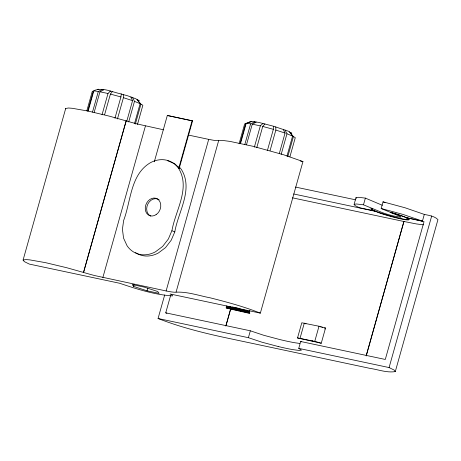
<?xml version="1.0" encoding="UTF-8"?>
<svg xmlns="http://www.w3.org/2000/svg" width="461" height="461" viewBox="0 0 461 461"><rect width="100%" height="100%" fill="white"/><g stroke="black" fill="none" stroke-linecap="round" stroke-linejoin="round"><path stroke-width="0.69" d="M114.945 118.223L120.932 96.943L121.255 94.056L127.628 95.79L135.839 98.775L137.372 99.893A1.994 0.3 51 0 0 137.609 100.244M117.44 118.961L123.421 97.68L123.513 95.156L123.156 94.459M267.368 150.609L273.35 129.322L273.713 126.291L288.263 131.16L289.583 131.898L292.579 136.116L286.984 156.025M270.054 150.661L275.845 130.065L275.759 126.925M23.09 260.056L24.289 261.6L29.32 264.084L119.67 283.267C136.767 289.047 154.493 294.763 172.547 295.916L172.305 295.149L170 293.957L260.35 313.14L302.952 161.563L283.452 154.712L252.853 146.258L229.987 141.406L222.444 140.415L217.88 140.645A26.404 2.391 15.7 0 1 213.276 140.219L208.7 139.372L166.116 290.96L94.799 275.592A26.289 2.38 15.7 0 1 84.939 272.849L66.845 267.755L45.547 262.661L29.717 259.871L25.816 259.578L23.09 260.056L65.698 108.479L68.424 107.995L72.319 108.295L88.155 111.084L109.453 116.178L127.541 121.272A26.283 2.38 15.7 0 0 137.407 124.009L163.741 129.829M65.658 108.877L65.698 108.479M395.302 371.583L394.103 370.039L389.084 367.561L298.745 348.378L300.676 341.492L385.287 359.459L424.022 221.649L405.824 217.506A19.777 1.792 15.7 0 0 390.692 212.475L381.166 208.522L383.051 201.826L405.081 207.784L424.31 214.417C428.978 215.402 434.423 216.048 437.95 219.603L395.302 371.583C387.061 373.012 378.129 369.555 370.223 368.425L223.205 337.21C201.134 332.387 179.127 326.74 158.06 318.505L164.675 294.977M382.365 205.295L365.366 198.109L358.174 197.285L355.99 197.665L354.111 204.361L355.068 205.6L359.482 207.744L374.758 210.988L378.331 212.567A19.771 1.792 15.7 0 0 400.695 218.866A19.771 1.792 15.7 0 0 408.296 218.929L406.049 217.834M355.99 197.665L356.284 198.403M283.377 129.403L283.382 129.57A2.224 0.91 39.9 0 0 283.446 129.852L285.054 133.068L279.268 153.663M86.847 110.726L92.246 91.503C101.57 86.057 111.919 92.315 121.445 93.952M87.682 111.176L93.283 91.266M88.16 111.066L93.756 91.157L94.724 90.932L98.291 91.526L101.748 89.757A2.224 0.709 -14.2 0 1 102.158 89.584L102.636 89.434M92.5 112.121L98.291 91.526M94.159 112.398L99.951 91.797L103.506 89.964A1.919 0.599 -14.7 0 0 103.754 89.78M102.025 114.789L108.007 93.502L109.908 91.52A1.988 0.985 0.6 0 1 110.185 91.33M104.612 114.685L110.404 94.09L112.432 91.52M126.147 120.851L83.539 272.434L126.199 120.863M126.775 121.255L132.566 100.659L131.051 97.594A2.224 0.893 40.8 0 1 130.959 97.294L130.987 97.012M128.694 121.952L134.485 101.357L132.889 98.17A1.925 0.755 41.2 0 0 132.63 97.824L132.347 97.502M134.508 123.611L140.109 103.702L137.62 100.25M135.344 124.078L140.939 104.169L137.136 99.495M137.464 124.47L142.864 105.246L140.939 104.169M102.861 277.528L145.446 125.939M154.308 161.776L167.32 115.486L192.104 120.747L192.531 120.926L179.133 168.599M133.592 286.402L132.226 284.552L144.31 287.122L157.754 291.531L159.114 293.38L147.036 290.816L133.592 286.402L134.157 284.379M178.701 168.421L192.104 120.747M147.036 290.816L147.791 288.119M135.488 252.582A30.057 24.341 -67.1 0 0 158.325 253.008L165.493 247.649L171.221 240.193L174.8 231.923C178.09 212.008 193.464 189.73 181.674 169.93A30.063 24.341 -67.1 0 0 179.381 167.095M166.911 313.29L165.73 312.84L170.599 295.53M176.085 292.061L218.698 140.478M239.075 143.797L244.67 123.888L250.819 121.6L251.458 121.716M240.072 143.567L245.667 123.657M240.55 143.457L246.145 123.548L252.034 121.324L259.134 122.499L273.713 126.291M244.82 144.489L250.611 123.894L254.155 122.079M246.479 144.766L252.271 124.165L255.918 122.292A1.925 0.617 -13.8 0 0 256.189 122.102M254.357 147.151L260.338 125.865L262.943 123.427M256.754 147.733L262.735 126.452L264.891 123.905M249.286 310.639L248.9 312.016L235.133 308.991L235.202 309.832L234.937 309.677L249.897 313.169L248.306 313.094A5.67 0.513 15.7 0 1 246.433 312.685L227.071 308.253L226.172 307.913L226.754 305.85M235.398 309.147L226.587 307.089L228.944 307.366L229.1 306.79L243.137 309.769L242.982 310.345L248.9 312.016M225.815 326.031L230.488 309.412M226.086 325.374L230.563 309.446M239.271 309.763L238.988 310.777L236.43 310.074L236.579 308.882M236.43 310.074L236.718 309.066M281.187 154.36L286.973 133.765L285.313 130.446A1.925 0.755 41.2 0 0 285.054 130.1M240.244 310.904L240.435 310.218M287.814 156.492L293.409 136.583L289.589 131.909M289.888 156.855L295.288 137.632L293.409 136.583M249.274 312.823L249.856 310.754M278.133 346.499L261.831 342.171L248.404 337.688L250.335 330.802L165.73 312.84M297.535 337.93L301.799 322.775L319.825 326.4L325.512 328.088L321.254 343.249L297.535 337.93L315.566 341.561L321.254 343.249M300.042 338.259L304.306 323.103M312.224 341.33L312.414 340.644M314.748 341.382L319.006 326.221M390.237 212.354L399.03 215.932A11.208 1.014 15.7 0 1 400.246 217.217L393.1 215.881A11.208 1.014 15.7 0 1 381.155 212.135L363.481 204.805L365.366 198.109M366.161 355.834L403.922 221.482L416.421 223.942L423.486 224.835M366.236 355.863L403.922 221.482M406.101 217.644L422.432 221.107L424.31 214.417M389.084 367.561L431.692 215.984M325.126 328.9L324.786 328.975M171.878 230.707L168.374 238.988L162.641 246.445L155.472 251.804A30.057 24.341 -67.1 0 1 127.08 245.776L123.56 238.147L122.43 229.232L123.646 220.467C131.028 201.088 130.307 174.471 150.43 162.693A30.063 24.341 -67.1 0 1 178.828 168.72C190.612 188.526 175.243 210.804 171.947 230.725L174.8 231.923M244.745 310.466L245.16 310.501M354.111 204.361L356.295 203.975L363.481 204.805M110.162 91.318L110.726 91.094M97.49 89.578L98.879 89.301M254.57 121.906L254.91 121.796M97.565 89.411L98.429 89.209M249.989 121.79L250.819 121.6M246.145 123.548L247.148 123.318L250.611 123.894M290.989 133.344L291.819 133.154L290.257 132.278M227.019 306.64L226.749 306.525L227.89 306.479M231.9 307.435L240.924 309.36M372.413 208.435L372.2 208.412A19.771 1.792 15.7 0 0 386.514 214.861A19.771 1.792 15.7 0 0 409.126 219.396M372.379 208.562L372.16 208.539A19.777 1.792 15.7 0 0 374.309 210.815M299.783 343.462L294.706 342.725A41.525 3.763 15.7 0 1 287.941 341.405A41.525 3.763 15.7 0 1 280.069 339.619L263.761 335.285L250.335 330.802M305.413 323.72L306.035 323.841M320.643 326.953L321.259 327.074M99.951 91.797L108.007 93.502M252.271 124.165L260.338 125.865M227.642 306.513L229.105 306.79M166.116 290.96L170.668 291.796A26.404 2.391 15.7 0 0 175.272 292.222C187.074 291.392 198.737 295.634 210.245 297.841C227.169 302.116 244.1 306.657 260.338 313.134M192.531 120.926L167.32 115.486M188.342 135.05L208.7 139.372M300.272 160.993L302.952 161.563M295.513 187.068L355.759 199.861M293.692 193.977L374.707 211.178M292.424 197.827L403.997 221.516M239.737 308.553L232.569 307.032L232.886 307.118M228.938 307.366L242.976 310.345M325.512 328.088L324.78 327.932L325.051 328.053M236.297 309.89L238.988 310.777M226.172 307.913L235.202 309.832M158.06 318.505L248.404 337.688M243.143 309.769L248.024 311.106M381.166 208.522L403.196 214.48L422.432 221.107M262.735 126.452L273.35 129.322M110.404 94.09L120.932 96.943M229.515 306.79L230.834 307.141M275.845 130.065L285.054 133.068M123.421 97.68L132.566 100.659M245.874 310.685L246.595 310.945M322.083 327.304L322.504 327.46M286.973 133.765L292.579 136.116M134.485 101.357L140.109 103.702M374.309 210.815L374.758 210.988M251.205 121.514L251.493 121.641M383.051 201.826L385.033 202.661M167.625 160.699L174.684 163.724L179.652 168.305L178.24 166.882M300.676 341.492L301.459 341.843M298.745 348.378L301.454 350.141L299.085 350.452L292.77 349.611A41.525 3.763 15.7 0 1 278.196 346.516M137.764 99.853L139.401 100.769M227.48 306.582A3.296 0.3 15.7 0 1 228.541 306.542M228.933 306.628A3.296 0.3 15.7 0 1 230.759 307.095M231.226 307.233A3.296 0.3 15.7 0 1 232.108 307.51M227.527 306.755A3.296 0.3 15.7 0 1 228.339 306.64M228.719 306.715A3.296 0.3 15.7 0 1 230.529 307.164M231.001 307.303A3.296 0.3 15.7 0 1 232.315 307.723M390.721 212.348A19.771 1.792 15.7 0 1 405.369 217.177M405.859 217.379A19.771 1.792 15.7 0 1 408.388 218.612M254.19 122.084A2.224 0.668 -14.8 0 1 254.593 121.923M150.828 216.128A9.232 7.474 -67.1 0 1 147.86 204.044A9.232 7.474 -67.1 0 1 159.074 199.694M156.089 214.653A9.232 7.474 -67.1 0 0 157.656 199.094A9.232 7.474 -67.1 0 0 145.301 207.341A9.232 7.474 -67.1 0 0 156.089 214.653"/></g></svg>
